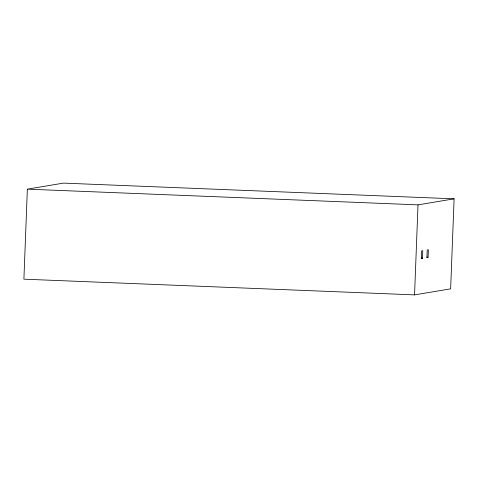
<?xml version="1.0" encoding="UTF-8"?>
<svg xmlns="http://www.w3.org/2000/svg" width="478" height="478" viewBox="0 0 478 478"><rect width="100%" height="100%" fill="white"/><g stroke="black" fill="none" stroke-linecap="round" stroke-linejoin="round"><path stroke-width="0.72" d="M27.36 189.151L23.9 279.176L414.551 294.884L450.64 288.849L454.1 198.824L63.449 183.116L27.36 189.151L418.011 204.859L454.1 198.824M414.551 294.884L418.011 204.859M422.498 258.198L422.785 250.705L421.626 250.896L421.333 258.389L422.498 258.198L421.118 258.138M428.079 257.266L428.366 249.773L427.207 249.964L426.914 257.457L428.079 257.266L426.699 257.206"/></g></svg>
